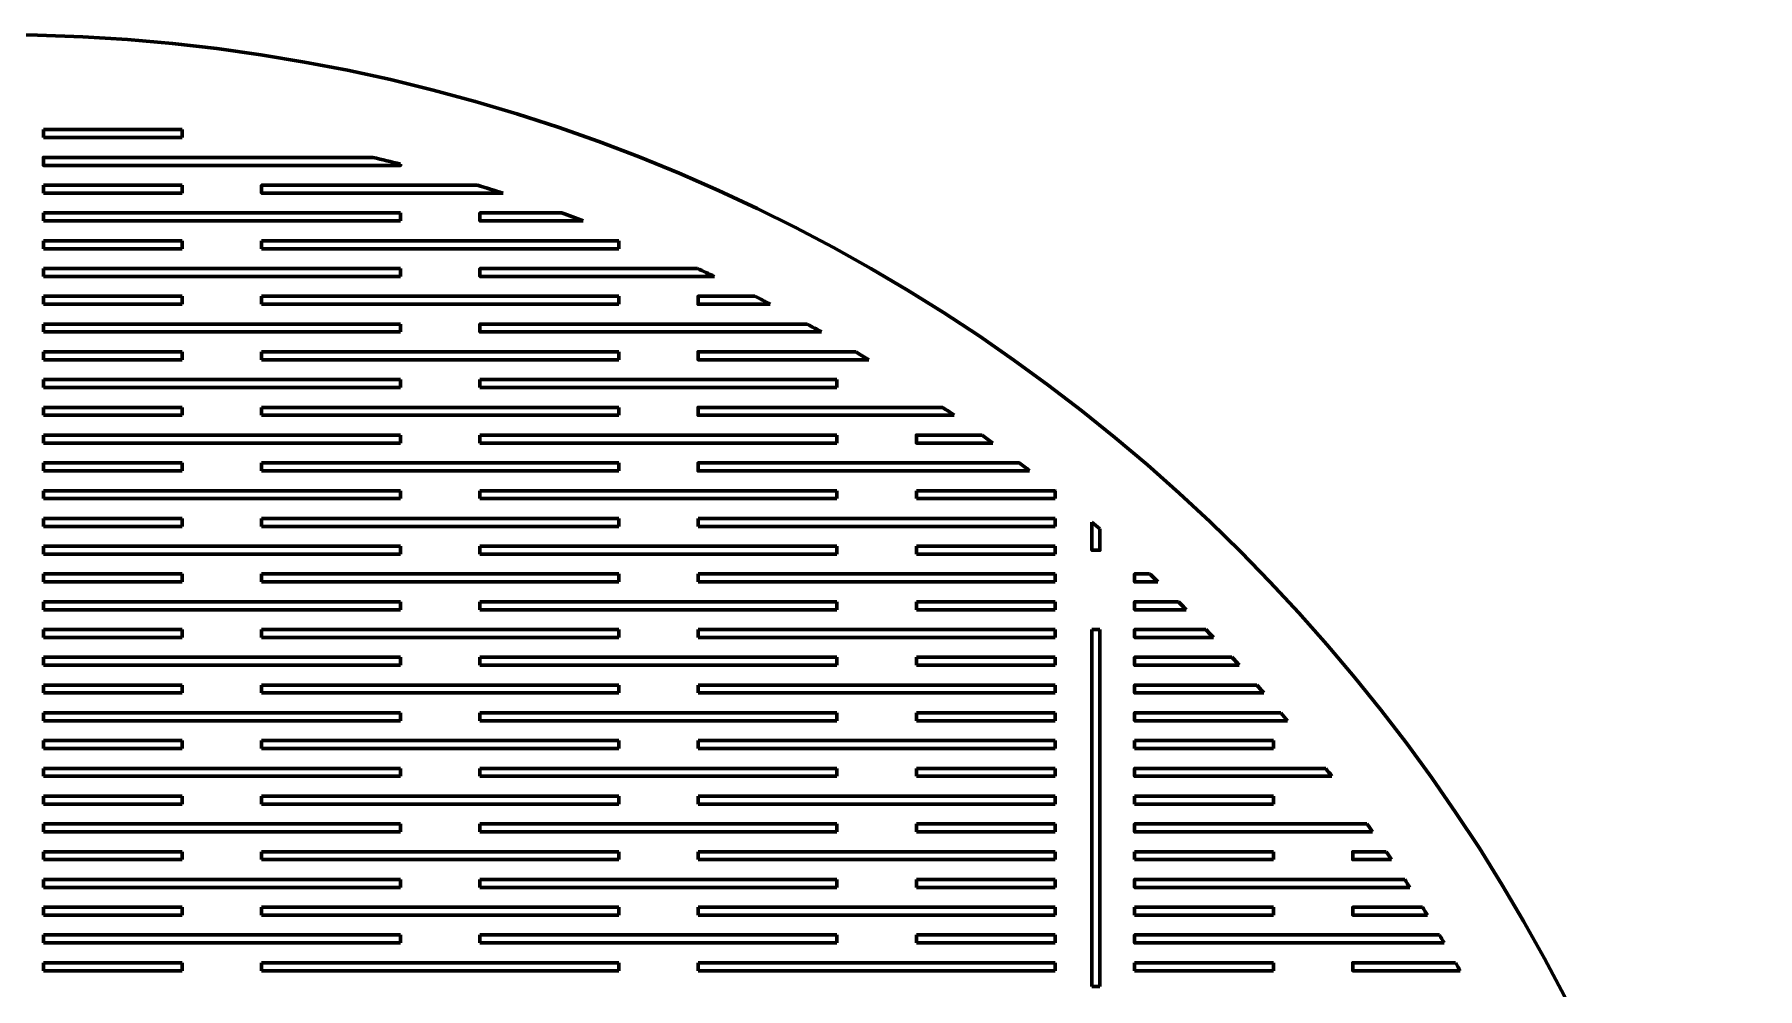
# Model space of a CAD drawing. Header units: millimetres. Extents: x -222 to 222, y -222 to 222.
# Drawn here: x 5.4 to 222.5, y 102.2 to 222.5 of the extents above; entities that cross this region are included whole.
import ezdxf

# ---------------------------------------------------------------- set-up
doc = ezdxf.new("R2010")
doc.units = ezdxf.units.MM
doc.linetypes.add('K5LT_BASIC', pattern=[0])

# ---------------------------------------------------------------- blocks, each defined once
blk = doc.blocks.new('U195')
at = {"color": 150, "linetype": 'K5LT_BASIC', "lineweight": 60, "true_color": 0x0080ff}
for p, q in [((6.5, 209.5), (6.5, 210.5)), ((6.5, 210.5), (24, 210.5)), ((24, 209.5), (6.5, 209.5)), ((24, 210.5), (24, 209.5))]:
    blk.add_line(p, q, dxfattribs=at)
blk = doc.blocks.new('U196')
at = {"color": 150, "linetype": 'K5LT_BASIC', "lineweight": 60, "true_color": 0x0080ff}
for p, q in [((6.5, 202.5), (6.5, 203.5)), ((6.5, 203.5), (24, 203.5)), ((24, 202.5), (6.5, 202.5)), ((24, 203.5), (24, 202.5))]:
    blk.add_line(p, q, dxfattribs=at)
blk = doc.blocks.new('U197')
at = {"color": 150, "linetype": 'K5LT_BASIC', "lineweight": 60, "true_color": 0x0080ff}
for p, q in [((6.5, 200), (6.5, 199)), ((51.5, 200), (6.5, 200)), ((51.5, 199), (51.5, 200)), ((6.5, 199), (51.5, 199))]:
    blk.add_line(p, q, dxfattribs=at)
blk = doc.blocks.new('U198')
at = {"color": 150, "linetype": 'K5LT_BASIC', "lineweight": 60, "true_color": 0x0080ff}
for p, q in [((6.5, 195.5), (6.5, 196.5)), ((6.5, 196.5), (24, 196.5)), ((24, 195.5), (6.5, 195.5)), ((24, 196.5), (24, 195.5))]:
    blk.add_line(p, q, dxfattribs=at)
blk = doc.blocks.new('U199')
at = {"color": 150, "linetype": 'K5LT_BASIC', "lineweight": 60, "true_color": 0x0080ff}
for p, q in [((34, 196.5), (34, 195.5)), ((79, 196.5), (34, 196.5)), ((34, 195.5), (79, 195.5)), ((79, 195.5), (79, 196.5))]:
    blk.add_line(p, q, dxfattribs=at)
blk = doc.blocks.new('U200')
at = {"color": 150, "linetype": 'K5LT_BASIC', "lineweight": 60, "true_color": 0x0080ff}
for p, q in [((6.5, 193), (6.5, 192)), ((51.5, 193), (6.5, 193)), ((6.5, 192), (51.5, 192)), ((51.5, 192), (51.5, 193))]:
    blk.add_line(p, q, dxfattribs=at)
blk = doc.blocks.new('U201')
at = {"color": 150, "linetype": 'K5LT_BASIC', "lineweight": 60, "true_color": 0x0080ff}
for p, q in [((6.5, 188.5), (6.5, 189.5)), ((6.5, 189.5), (24, 189.5)), ((24, 189.5), (24, 188.5)), ((24, 188.5), (6.5, 188.5))]:
    blk.add_line(p, q, dxfattribs=at)
blk = doc.blocks.new('U202')
at = {"color": 150, "linetype": 'K5LT_BASIC', "lineweight": 60, "true_color": 0x0080ff}
for p, q in [((34, 189.5), (34, 188.5)), ((79, 189.5), (34, 189.5)), ((79, 188.5), (79, 189.5)), ((34, 188.5), (79, 188.5))]:
    blk.add_line(p, q, dxfattribs=at)
blk = doc.blocks.new('U203')
at = {"color": 150, "linetype": 'K5LT_BASIC', "lineweight": 60, "true_color": 0x0080ff}
for p, q in [((6.5, 186), (6.5, 185)), ((51.5, 186), (6.5, 186)), ((6.5, 185), (51.5, 185)), ((51.5, 185), (51.5, 186))]:
    blk.add_line(p, q, dxfattribs=at)
blk = doc.blocks.new('U204')
at = {"color": 150, "linetype": 'K5LT_BASIC', "lineweight": 60, "true_color": 0x0080ff}
for p, q in [((6.5, 181.5), (6.5, 182.5)), ((6.5, 182.5), (24, 182.5)), ((24, 182.5), (24, 181.5)), ((24, 181.5), (6.5, 181.5))]:
    blk.add_line(p, q, dxfattribs=at)
blk = doc.blocks.new('U205')
at = {"color": 150, "linetype": 'K5LT_BASIC', "lineweight": 60, "true_color": 0x0080ff}
for p, q in [((34, 182.5), (34, 181.5)), ((79, 182.5), (34, 182.5)), ((79, 181.5), (79, 182.5)), ((34, 181.5), (79, 181.5))]:
    blk.add_line(p, q, dxfattribs=at)
blk = doc.blocks.new('U206')
at = {"color": 150, "linetype": 'K5LT_BASIC', "lineweight": 60, "true_color": 0x0080ff}
for p, q in [((6.5, 179), (6.5, 178)), ((51.5, 179), (6.5, 179)), ((51.5, 178), (51.5, 179)), ((6.5, 178), (51.5, 178))]:
    blk.add_line(p, q, dxfattribs=at)
blk = doc.blocks.new('U207')
at = {"color": 150, "linetype": 'K5LT_BASIC', "lineweight": 60, "true_color": 0x0080ff}
for p, q in [((6.5, 174.5), (6.5, 175.5)), ((6.5, 175.5), (24, 175.5)), ((24, 174.5), (6.5, 174.5)), ((24, 175.5), (24, 174.5))]:
    blk.add_line(p, q, dxfattribs=at)
blk = doc.blocks.new('U208')
at = {"color": 150, "linetype": 'K5LT_BASIC', "lineweight": 60, "true_color": 0x0080ff}
for p, q in [((34, 175.5), (34, 174.5)), ((79, 175.5), (34, 175.5)), ((34, 174.5), (79, 174.5)), ((79, 174.5), (79, 175.5))]:
    blk.add_line(p, q, dxfattribs=at)
blk = doc.blocks.new('U209')
at = {"color": 150, "linetype": 'K5LT_BASIC', "lineweight": 60, "true_color": 0x0080ff}
for p, q in [((61.5, 179), (61.5, 178)), ((106.5, 179), (61.5, 179)), ((106.5, 178), (106.5, 179)), ((61.5, 178), (106.5, 178))]:
    blk.add_line(p, q, dxfattribs=at)
blk = doc.blocks.new('U210')
at = {"color": 150, "linetype": 'K5LT_BASIC', "lineweight": 60, "true_color": 0x0080ff}
for p, q in [((6.5, 172), (6.5, 171)), ((51.5, 172), (6.5, 172)), ((51.5, 171), (51.5, 172)), ((6.5, 171), (51.5, 171))]:
    blk.add_line(p, q, dxfattribs=at)
blk = doc.blocks.new('U211')
at = {"color": 150, "linetype": 'K5LT_BASIC', "lineweight": 60, "true_color": 0x0080ff}
for p, q in [((6.5, 167.5), (6.5, 168.5)), ((6.5, 168.5), (24, 168.5)), ((24, 167.5), (6.5, 167.5)), ((24, 168.5), (24, 167.5))]:
    blk.add_line(p, q, dxfattribs=at)
blk = doc.blocks.new('U212')
at = {"color": 150, "linetype": 'K5LT_BASIC', "lineweight": 60, "true_color": 0x0080ff}
for p, q in [((34, 168.5), (34, 167.5)), ((79, 168.5), (34, 168.5)), ((34, 167.5), (79, 167.5)), ((79, 167.5), (79, 168.5))]:
    blk.add_line(p, q, dxfattribs=at)
blk = doc.blocks.new('U213')
at = {"color": 150, "linetype": 'K5LT_BASIC', "lineweight": 60, "true_color": 0x0080ff}
for p, q in [((61.5, 172), (61.5, 171)), ((106.5, 172), (61.5, 172)), ((106.5, 171), (106.5, 172)), ((61.5, 171), (106.5, 171))]:
    blk.add_line(p, q, dxfattribs=at)
blk = doc.blocks.new('U214')
at = {"color": 150, "linetype": 'K5LT_BASIC', "lineweight": 60, "true_color": 0x0080ff}
for p, q in [((6.5, 165), (6.5, 164)), ((51.5, 165), (6.5, 165)), ((6.5, 164), (51.5, 164)), ((51.5, 164), (51.5, 165))]:
    blk.add_line(p, q, dxfattribs=at)
blk = doc.blocks.new('U215')
at = {"color": 150, "linetype": 'K5LT_BASIC', "lineweight": 60, "true_color": 0x0080ff}
for p, q in [((6.5, 160.5), (6.5, 161.5)), ((6.5, 161.5), (24, 161.5)), ((24, 161.5), (24, 160.5)), ((24, 160.5), (6.5, 160.5))]:
    blk.add_line(p, q, dxfattribs=at)
blk = doc.blocks.new('U216')
at = {"color": 150, "linetype": 'K5LT_BASIC', "lineweight": 60, "true_color": 0x0080ff}
for p, q in [((34, 161.5), (34, 160.5)), ((79, 161.5), (34, 161.5)), ((79, 160.5), (79, 161.5)), ((34, 160.5), (79, 160.5))]:
    blk.add_line(p, q, dxfattribs=at)
blk = doc.blocks.new('U217')
at = {"color": 150, "linetype": 'K5LT_BASIC', "lineweight": 60, "true_color": 0x0080ff}
for p, q in [((61.5, 165), (61.5, 164)), ((106.5, 165), (61.5, 165)), ((61.5, 164), (106.5, 164)), ((106.5, 164), (106.5, 165))]:
    blk.add_line(p, q, dxfattribs=at)
blk = doc.blocks.new('U218')
at = {"color": 150, "linetype": 'K5LT_BASIC', "lineweight": 60, "true_color": 0x0080ff}
for p, q in [((116.5, 164), (116.5, 165)), ((116.5, 165), (134, 165)), ((134, 164), (116.5, 164)), ((134, 165), (134, 164))]:
    blk.add_line(p, q, dxfattribs=at)
blk = doc.blocks.new('U219')
at = {"color": 150, "linetype": 'K5LT_BASIC', "lineweight": 60, "true_color": 0x0080ff}
for p, q in [((89, 161.5), (89, 160.5)), ((134, 161.5), (89, 161.5)), ((134, 160.5), (134, 161.5)), ((89, 160.5), (134, 160.5))]:
    blk.add_line(p, q, dxfattribs=at)
blk = doc.blocks.new('U220')
at = {"color": 150, "linetype": 'K5LT_BASIC', "lineweight": 60, "true_color": 0x0080ff}
for p, q in [((6.5, 158), (6.5, 157)), ((51.5, 158), (6.5, 158)), ((6.5, 157), (51.5, 157)), ((51.5, 157), (51.5, 158))]:
    blk.add_line(p, q, dxfattribs=at)
blk = doc.blocks.new('U221')
at = {"color": 150, "linetype": 'K5LT_BASIC', "lineweight": 60, "true_color": 0x0080ff}
for p, q in [((6.5, 153.5), (6.5, 154.5)), ((6.5, 154.5), (24, 154.5)), ((24, 154.5), (24, 153.5)), ((24, 153.5), (6.5, 153.5))]:
    blk.add_line(p, q, dxfattribs=at)
blk = doc.blocks.new('U222')
at = {"color": 150, "linetype": 'K5LT_BASIC', "lineweight": 60, "true_color": 0x0080ff}
for p, q in [((34, 154.5), (34, 153.5)), ((79, 154.5), (34, 154.5)), ((79, 153.5), (79, 154.5)), ((34, 153.5), (79, 153.5))]:
    blk.add_line(p, q, dxfattribs=at)
blk = doc.blocks.new('U223')
at = {"color": 150, "linetype": 'K5LT_BASIC', "lineweight": 60, "true_color": 0x0080ff}
for p, q in [((61.5, 158), (61.5, 157)), ((106.5, 158), (61.5, 158)), ((61.5, 157), (106.5, 157)), ((106.5, 157), (106.5, 158))]:
    blk.add_line(p, q, dxfattribs=at)
blk = doc.blocks.new('U224')
at = {"color": 150, "linetype": 'K5LT_BASIC', "lineweight": 60, "true_color": 0x0080ff}
for p, q in [((116.5, 157), (116.5, 158)), ((116.5, 158), (134, 158)), ((134, 157), (116.5, 157)), ((134, 158), (134, 157))]:
    blk.add_line(p, q, dxfattribs=at)
blk = doc.blocks.new('U225')
at = {"color": 150, "linetype": 'K5LT_BASIC', "lineweight": 60, "true_color": 0x0080ff}
for p, q in [((89, 154.5), (89, 153.5)), ((134, 154.5), (89, 154.5)), ((134, 153.5), (134, 154.5)), ((89, 153.5), (134, 153.5))]:
    blk.add_line(p, q, dxfattribs=at)
blk = doc.blocks.new('U226')
at = {"color": 150, "linetype": 'K5LT_BASIC', "lineweight": 60, "true_color": 0x0080ff}
for p, q in [((6.5, 151), (6.5, 150)), ((51.5, 151), (6.5, 151)), ((6.5, 150), (51.5, 150)), ((51.5, 150), (51.5, 151))]:
    blk.add_line(p, q, dxfattribs=at)
blk = doc.blocks.new('U227')
at = {"color": 150, "linetype": 'K5LT_BASIC', "lineweight": 60, "true_color": 0x0080ff}
for p, q in [((6.5, 146.5), (6.5, 147.5)), ((6.5, 147.5), (24, 147.5)), ((24, 146.5), (6.5, 146.5)), ((24, 147.5), (24, 146.5))]:
    blk.add_line(p, q, dxfattribs=at)
blk = doc.blocks.new('U228')
at = {"color": 150, "linetype": 'K5LT_BASIC', "lineweight": 60, "true_color": 0x0080ff}
for p, q in [((34, 147.5), (34, 146.5)), ((79, 147.5), (34, 147.5)), ((34, 146.5), (79, 146.5)), ((79, 146.5), (79, 147.5))]:
    blk.add_line(p, q, dxfattribs=at)
blk = doc.blocks.new('U229')
at = {"color": 150, "linetype": 'K5LT_BASIC', "lineweight": 60, "true_color": 0x0080ff}
for p, q in [((61.5, 151), (61.5, 150)), ((106.5, 151), (61.5, 151)), ((61.5, 150), (106.5, 150)), ((106.5, 150), (106.5, 151))]:
    blk.add_line(p, q, dxfattribs=at)
blk = doc.blocks.new('U230')
at = {"color": 150, "linetype": 'K5LT_BASIC', "lineweight": 60, "true_color": 0x0080ff}
for p, q in [((116.5, 150), (116.5, 151)), ((116.5, 151), (134, 151)), ((134, 150), (116.5, 150)), ((134, 151), (134, 150))]:
    blk.add_line(p, q, dxfattribs=at)
blk = doc.blocks.new('U231')
at = {"color": 150, "linetype": 'K5LT_BASIC', "lineweight": 60, "true_color": 0x0080ff}
for p, q in [((89, 147.5), (89, 146.5)), ((134, 147.5), (89, 147.5)), ((89, 146.5), (134, 146.5)), ((134, 146.5), (134, 147.5))]:
    blk.add_line(p, q, dxfattribs=at)
blk = doc.blocks.new('U232')
at = {"color": 150, "linetype": 'K5LT_BASIC', "lineweight": 60, "true_color": 0x0080ff}
for p, q in [((6.5, 144), (6.5, 143)), ((51.5, 144), (6.5, 144)), ((51.5, 143), (51.5, 144)), ((6.5, 143), (51.5, 143))]:
    blk.add_line(p, q, dxfattribs=at)
blk = doc.blocks.new('U233')
at = {"color": 150, "linetype": 'K5LT_BASIC', "lineweight": 60, "true_color": 0x0080ff}
for p, q in [((6.5, 139.5), (6.5, 140.5)), ((6.5, 140.5), (24, 140.5)), ((24, 139.5), (6.5, 139.5)), ((24, 140.5), (24, 139.5))]:
    blk.add_line(p, q, dxfattribs=at)
blk = doc.blocks.new('U234')
at = {"color": 150, "linetype": 'K5LT_BASIC', "lineweight": 60, "true_color": 0x0080ff}
for p, q in [((34, 140.5), (34, 139.5)), ((79, 140.5), (34, 140.5)), ((34, 139.5), (79, 139.5)), ((79, 139.5), (79, 140.5))]:
    blk.add_line(p, q, dxfattribs=at)
blk = doc.blocks.new('U235')
at = {"color": 150, "linetype": 'K5LT_BASIC', "lineweight": 60, "true_color": 0x0080ff}
for p, q in [((61.5, 144), (61.5, 143)), ((106.5, 144), (61.5, 144)), ((106.5, 143), (106.5, 144)), ((61.5, 143), (106.5, 143))]:
    blk.add_line(p, q, dxfattribs=at)
blk = doc.blocks.new('U236')
at = {"color": 150, "linetype": 'K5LT_BASIC', "lineweight": 60, "true_color": 0x0080ff}
for p, q in [((116.5, 143), (116.5, 144)), ((116.5, 144), (134, 144)), ((134, 144), (134, 143)), ((134, 143), (116.5, 143))]:
    blk.add_line(p, q, dxfattribs=at)
blk = doc.blocks.new('U237')
at = {"color": 150, "linetype": 'K5LT_BASIC', "lineweight": 60, "true_color": 0x0080ff}
for p, q in [((89, 140.5), (89, 139.5)), ((134, 140.5), (89, 140.5)), ((89, 139.5), (134, 139.5)), ((134, 139.5), (134, 140.5))]:
    blk.add_line(p, q, dxfattribs=at)
blk = doc.blocks.new('U238')
at = {"color": 150, "linetype": 'K5LT_BASIC', "lineweight": 60, "true_color": 0x0080ff}
for p, q in [((6.5, 137), (6.5, 136)), ((51.5, 137), (6.5, 137)), ((51.5, 136), (51.5, 137)), ((6.5, 136), (51.5, 136))]:
    blk.add_line(p, q, dxfattribs=at)
blk = doc.blocks.new('U239')
at = {"color": 150, "linetype": 'K5LT_BASIC', "lineweight": 60, "true_color": 0x0080ff}
for p, q in [((6.5, 132.5), (6.5, 133.5)), ((6.5, 133.5), (24, 133.5)), ((24, 132.5), (6.5, 132.5)), ((24, 133.5), (24, 132.5))]:
    blk.add_line(p, q, dxfattribs=at)
blk = doc.blocks.new('U240')
at = {"color": 150, "linetype": 'K5LT_BASIC', "lineweight": 60, "true_color": 0x0080ff}
for p, q in [((34, 133.5), (34, 132.5)), ((79, 133.5), (34, 133.5)), ((34, 132.5), (79, 132.5)), ((79, 132.5), (79, 133.5))]:
    blk.add_line(p, q, dxfattribs=at)
blk = doc.blocks.new('U241')
at = {"color": 150, "linetype": 'K5LT_BASIC', "lineweight": 60, "true_color": 0x0080ff}
for p, q in [((61.5, 137), (61.5, 136)), ((106.5, 137), (61.5, 137)), ((106.5, 136), (106.5, 137)), ((61.5, 136), (106.5, 136))]:
    blk.add_line(p, q, dxfattribs=at)
blk = doc.blocks.new('U242')
at = {"color": 150, "linetype": 'K5LT_BASIC', "lineweight": 60, "true_color": 0x0080ff}
for p, q in [((116.5, 136), (116.5, 137)), ((116.5, 137), (134, 137)), ((134, 137), (134, 136)), ((134, 136), (116.5, 136))]:
    blk.add_line(p, q, dxfattribs=at)
blk = doc.blocks.new('U243')
at = {"color": 150, "linetype": 'K5LT_BASIC', "lineweight": 60, "true_color": 0x0080ff}
for p, q in [((89, 133.5), (89, 132.5)), ((134, 133.5), (89, 133.5)), ((89, 132.5), (134, 132.5)), ((134, 132.5), (134, 133.5))]:
    blk.add_line(p, q, dxfattribs=at)
blk = doc.blocks.new('U244')
at = {"color": 150, "linetype": 'K5LT_BASIC', "lineweight": 60, "true_color": 0x0080ff}
for p, q in [((6.5, 130), (6.5, 129)), ((51.5, 130), (6.5, 130)), ((6.5, 129), (51.5, 129)), ((51.5, 129), (51.5, 130))]:
    blk.add_line(p, q, dxfattribs=at)
blk = doc.blocks.new('U245')
at = {"color": 150, "linetype": 'K5LT_BASIC', "lineweight": 60, "true_color": 0x0080ff}
for p, q in [((6.5, 125.5), (6.5, 126.5)), ((6.5, 126.5), (24, 126.5)), ((24, 126.5), (24, 125.5)), ((24, 125.5), (6.5, 125.5))]:
    blk.add_line(p, q, dxfattribs=at)
blk = doc.blocks.new('U246')
at = {"color": 150, "linetype": 'K5LT_BASIC', "lineweight": 60, "true_color": 0x0080ff}
for p, q in [((34, 126.5), (34, 125.5)), ((79, 126.5), (34, 126.5)), ((79, 125.5), (79, 126.5)), ((34, 125.5), (79, 125.5))]:
    blk.add_line(p, q, dxfattribs=at)
blk = doc.blocks.new('U247')
at = {"color": 150, "linetype": 'K5LT_BASIC', "lineweight": 60, "true_color": 0x0080ff}
for p, q in [((61.5, 130), (61.5, 129)), ((106.5, 130), (61.5, 130)), ((61.5, 129), (106.5, 129)), ((106.5, 129), (106.5, 130))]:
    blk.add_line(p, q, dxfattribs=at)
blk = doc.blocks.new('U248')
at = {"color": 150, "linetype": 'K5LT_BASIC', "lineweight": 60, "true_color": 0x0080ff}
for p, q in [((116.5, 129), (116.5, 130)), ((116.5, 130), (134, 130)), ((134, 129), (116.5, 129)), ((134, 130), (134, 129))]:
    blk.add_line(p, q, dxfattribs=at)
blk = doc.blocks.new('U249')
at = {"color": 150, "linetype": 'K5LT_BASIC', "lineweight": 60, "true_color": 0x0080ff}
for p, q in [((89, 126.5), (89, 125.5)), ((134, 126.5), (89, 126.5)), ((134, 125.5), (134, 126.5)), ((89, 125.5), (134, 125.5))]:
    blk.add_line(p, q, dxfattribs=at)
blk = doc.blocks.new('U250')
at = {"color": 150, "linetype": 'K5LT_BASIC', "lineweight": 60, "true_color": 0x0080ff}
for p, q in [((6.5, 123), (6.5, 122)), ((51.5, 123), (6.5, 123)), ((6.5, 122), (51.5, 122)), ((51.5, 122), (51.5, 123))]:
    blk.add_line(p, q, dxfattribs=at)
blk = doc.blocks.new('U251')
at = {"color": 150, "linetype": 'K5LT_BASIC', "lineweight": 60, "true_color": 0x0080ff}
for p, q in [((6.5, 118.5), (6.5, 119.5)), ((6.5, 119.5), (24, 119.5)), ((24, 119.5), (24, 118.5)), ((24, 118.5), (6.5, 118.5))]:
    blk.add_line(p, q, dxfattribs=at)
blk = doc.blocks.new('U252')
at = {"color": 150, "linetype": 'K5LT_BASIC', "lineweight": 60, "true_color": 0x0080ff}
for p, q in [((34, 119.5), (34, 118.5)), ((79, 119.5), (34, 119.5)), ((79, 118.5), (79, 119.5)), ((34, 118.5), (79, 118.5))]:
    blk.add_line(p, q, dxfattribs=at)
blk = doc.blocks.new('U253')
at = {"color": 150, "linetype": 'K5LT_BASIC', "lineweight": 60, "true_color": 0x0080ff}
for p, q in [((61.5, 123), (61.5, 122)), ((106.5, 123), (61.5, 123)), ((61.5, 122), (106.5, 122)), ((106.5, 122), (106.5, 123))]:
    blk.add_line(p, q, dxfattribs=at)
blk = doc.blocks.new('U254')
at = {"color": 150, "linetype": 'K5LT_BASIC', "lineweight": 60, "true_color": 0x0080ff}
for p, q in [((116.5, 122), (116.5, 123)), ((116.5, 123), (134, 123)), ((134, 122), (116.5, 122)), ((134, 123), (134, 122))]:
    blk.add_line(p, q, dxfattribs=at)
blk = doc.blocks.new('U255')
at = {"color": 150, "linetype": 'K5LT_BASIC', "lineweight": 60, "true_color": 0x0080ff}
for p, q in [((89, 119.5), (89, 118.5)), ((134, 119.5), (89, 119.5)), ((134, 118.5), (134, 119.5)), ((89, 118.5), (134, 118.5))]:
    blk.add_line(p, q, dxfattribs=at)
blk = doc.blocks.new('U256')
at = {"color": 150, "linetype": 'K5LT_BASIC', "lineweight": 60, "true_color": 0x0080ff}
for p, q in [((6.5, 116), (6.5, 115)), ((51.5, 116), (6.5, 116)), ((51.5, 115), (51.5, 116)), ((6.5, 115), (51.5, 115))]:
    blk.add_line(p, q, dxfattribs=at)
blk = doc.blocks.new('U257')
at = {"color": 150, "linetype": 'K5LT_BASIC', "lineweight": 60, "true_color": 0x0080ff}
for p, q in [((6.5, 111.5), (6.5, 112.5)), ((6.5, 112.5), (24, 112.5)), ((24, 111.5), (6.5, 111.5)), ((24, 112.5), (24, 111.5))]:
    blk.add_line(p, q, dxfattribs=at)
blk = doc.blocks.new('U258')
at = {"color": 150, "linetype": 'K5LT_BASIC', "lineweight": 60, "true_color": 0x0080ff}
for p, q in [((34, 112.5), (34, 111.5)), ((79, 112.5), (34, 112.5)), ((34, 111.5), (79, 111.5)), ((79, 111.5), (79, 112.5))]:
    blk.add_line(p, q, dxfattribs=at)
blk = doc.blocks.new('U259')
at = {"color": 150, "linetype": 'K5LT_BASIC', "lineweight": 60, "true_color": 0x0080ff}
for p, q in [((61.5, 116), (61.5, 115)), ((106.5, 116), (61.5, 116)), ((106.5, 115), (106.5, 116)), ((61.5, 115), (106.5, 115))]:
    blk.add_line(p, q, dxfattribs=at)
blk = doc.blocks.new('U260')
at = {"color": 150, "linetype": 'K5LT_BASIC', "lineweight": 60, "true_color": 0x0080ff}
for p, q in [((116.5, 115), (116.5, 116)), ((116.5, 116), (134, 116)), ((134, 116), (134, 115)), ((134, 115), (116.5, 115))]:
    blk.add_line(p, q, dxfattribs=at)
blk = doc.blocks.new('U261')
at = {"color": 150, "linetype": 'K5LT_BASIC', "lineweight": 60, "true_color": 0x0080ff}
for p, q in [((89, 112.5), (89, 111.5)), ((134, 112.5), (89, 112.5)), ((89, 111.5), (134, 111.5)), ((134, 111.5), (134, 112.5))]:
    blk.add_line(p, q, dxfattribs=at)
blk = doc.blocks.new('U262')
at = {"color": 150, "linetype": 'K5LT_BASIC', "lineweight": 60, "true_color": 0x0080ff}
for p, q in [((6.5, 109), (6.5, 108)), ((51.5, 109), (6.5, 109)), ((51.5, 108), (51.5, 109)), ((6.5, 108), (51.5, 108))]:
    blk.add_line(p, q, dxfattribs=at)
blk = doc.blocks.new('U263')
at = {"color": 150, "linetype": 'K5LT_BASIC', "lineweight": 60, "true_color": 0x0080ff}
for p, q in [((6.5, 104.5), (6.5, 105.5)), ((6.5, 105.5), (24, 105.5)), ((24, 104.5), (6.5, 104.5)), ((24, 105.5), (24, 104.5))]:
    blk.add_line(p, q, dxfattribs=at)
blk = doc.blocks.new('U264')
at = {"color": 150, "linetype": 'K5LT_BASIC', "lineweight": 60, "true_color": 0x0080ff}
for p, q in [((34, 105.5), (34, 104.5)), ((79, 105.5), (34, 105.5)), ((34, 104.5), (79, 104.5)), ((79, 104.5), (79, 105.5))]:
    blk.add_line(p, q, dxfattribs=at)
blk = doc.blocks.new('U265')
at = {"color": 150, "linetype": 'K5LT_BASIC', "lineweight": 60, "true_color": 0x0080ff}
for p, q in [((61.5, 109), (61.5, 108)), ((106.5, 109), (61.5, 109)), ((106.5, 108), (106.5, 109)), ((61.5, 108), (106.5, 108))]:
    blk.add_line(p, q, dxfattribs=at)
blk = doc.blocks.new('U266')
at = {"color": 150, "linetype": 'K5LT_BASIC', "lineweight": 60, "true_color": 0x0080ff}
for p, q in [((116.5, 108), (116.5, 109)), ((116.5, 109), (134, 109)), ((134, 109), (134, 108)), ((134, 108), (116.5, 108))]:
    blk.add_line(p, q, dxfattribs=at)
blk = doc.blocks.new('U267')
at = {"color": 150, "linetype": 'K5LT_BASIC', "lineweight": 60, "true_color": 0x0080ff}
for p, q in [((89, 105.5), (89, 104.5)), ((134, 105.5), (89, 105.5)), ((89, 104.5), (134, 104.5)), ((134, 104.5), (134, 105.5))]:
    blk.add_line(p, q, dxfattribs=at)
blk = doc.blocks.new('U352')
at = {"color": 150, "linetype": 'K5LT_BASIC', "lineweight": 60, "true_color": 0x0080ff}
for p, q in [((144, 132.5), (144, 133.5)), ((144, 133.5), (161.5, 133.5)), ((161.5, 132.5), (144, 132.5)), ((161.5, 133.5), (161.5, 132.5))]:
    blk.add_line(p, q, dxfattribs=at)
blk = doc.blocks.new('U353')
at = {"color": 150, "linetype": 'K5LT_BASIC', "lineweight": 60, "true_color": 0x0080ff}
for p, q in [((144, 125.5), (144, 126.5)), ((144, 126.5), (161.5, 126.5)), ((161.5, 126.5), (161.5, 125.5)), ((161.5, 125.5), (144, 125.5))]:
    blk.add_line(p, q, dxfattribs=at)
blk = doc.blocks.new('U354')
at = {"color": 150, "linetype": 'K5LT_BASIC', "lineweight": 60, "true_color": 0x0080ff}
for p, q in [((144, 118.5), (144, 119.5)), ((144, 119.5), (161.5, 119.5)), ((161.5, 119.5), (161.5, 118.5)), ((161.5, 118.5), (144, 118.5))]:
    blk.add_line(p, q, dxfattribs=at)
blk = doc.blocks.new('U355')
at = {"color": 150, "linetype": 'K5LT_BASIC', "lineweight": 60, "true_color": 0x0080ff}
for p, q in [((144, 111.5), (144, 112.5)), ((144, 112.5), (161.5, 112.5)), ((161.5, 111.5), (144, 111.5)), ((161.5, 112.5), (161.5, 111.5))]:
    blk.add_line(p, q, dxfattribs=at)
blk = doc.blocks.new('U356')
at = {"color": 150, "linetype": 'K5LT_BASIC', "lineweight": 60, "true_color": 0x0080ff}
for p, q in [((144, 104.5), (144, 105.5)), ((144, 105.5), (161.5, 105.5)), ((161.5, 104.5), (144, 104.5)), ((161.5, 105.5), (161.5, 104.5))]:
    blk.add_line(p, q, dxfattribs=at)
blk = doc.blocks.new('U384')
at = {"color": 150, "linetype": 'K5LT_BASIC', "lineweight": 60, "true_color": 0x0080ff}
for p, q in [((139.63, 147.5), (138.63, 147.5)), ((138.63, 147.5), (138.63, 102.5)), ((139.63, 102.5), (139.63, 147.5)), ((138.63, 102.5), (139.63, 102.5))]:
    blk.add_line(p, q, dxfattribs=at)
blk = doc.blocks.new('U194')
at = {"color": 150, "linetype": 'K5LT_BASIC', "lineweight": 60, "true_color": 0x0080ff}
for p, q in [((24, 210.5), (24, 209.5)), ((51.5, 206), (29, 206)), ((24, 203.5), (24, 202.5)), ((34, 203.5), (34, 202.5)), ((51.5, 199), (29, 199)), ((24, 196.5), (24, 195.5)), ((34, 196.5), (34, 195.5)), ((51.5, 192), (29, 192)), ((24, 189.5), (24, 188.5)), ((34, 189.5), (34, 188.5)), ((51.5, 185), (29, 185)), ((24, 182.5), (24, 181.5)), ((34, 182.5), (34, 181.5)), ((51.5, 178), (29, 178)), ((24, 175.5), (24, 174.5)), ((34, 175.5), (34, 174.5)), ((51.5, 171), (29, 171)), ((24, 168.5), (24, 167.5)), ((34, 168.5), (34, 167.5)), ((51.5, 164), (29, 164)), ((24, 161.5), (24, 160.5)), ((34, 161.5), (34, 160.5)), ((51.5, 157), (29, 157)), ((24, 154.5), (24, 153.5)), ((34, 154.5), (34, 153.5)), ((51.5, 150), (29, 150)), ((24, 147.5), (24, 146.5)), ((34, 147.5), (34, 146.5)), ((51.5, 143), (29, 143)), ((24, 140.5), (24, 139.5)), ((34, 140.5), (34, 139.5)), ((51.5, 136), (29, 136)), ((24, 133.5), (24, 132.5)), ((34, 133.5), (34, 132.5)), ((161.5, 133.5), (161.5, 132.5)), ((51.5, 129), (29, 129)), ((168.86, 129), (166.5, 129)), ((24, 126.5), (24, 125.5)), ((34, 126.5), (34, 125.5)), ((161.5, 126.5), (161.5, 125.5)), ((51.5, 122), (29, 122)), ((173.99, 122), (166.5, 122)), ((24, 119.5), (24, 118.5)), ((34, 119.5), (34, 118.5)), ((161.5, 119.5), (161.5, 118.5)), ((171.5, 119.5), (171.5, 118.5)), ((51.5, 115), (29, 115)), ((178.69, 115), (166.5, 115)), ((24, 112.5), (24, 111.5)), ((34, 112.5), (34, 111.5)), ((161.5, 112.5), (161.5, 111.5)), ((171.5, 112.5), (171.5, 111.5)), ((51.5, 108), (29, 108)), ((183.01, 108), (166.5, 108)), ((24, 105.5), (24, 104.5)), ((34, 105.5), (34, 104.5)), ((161.5, 105.5), (161.5, 104.5)), ((171.5, 105.5), (171.5, 104.5))]:
    blk.add_line(p, q, dxfattribs=at)
for points in [[(48.03, 207), (6.5, 207), (6.5, 206), (51.5, 206), (51.5, 206.16)], [(61.19, 203.5), (34, 203.5), (34, 202.5), (64.42, 202.5)], [(71.81, 200), (61.5, 200), (61.5, 199), (74.53, 199)], [(88.92, 193), (61.5, 193), (61.5, 192), (91.06, 192)], [(96.16, 189.5), (89, 189.5), (89, 188.5), (98.1, 188.5)], [(102.76, 186), (61.5, 186), (61.5, 185), (104.55, 185)], [(108.86, 182.5), (89, 182.5), (89, 181.5), (110.52, 181.5)], [(119.82, 175.5), (89, 175.5), (89, 174.5), (121.27, 174.5)], [(126.16, 171), (116.5, 171), (116.5, 172), (124.79, 172)], [(129.48, 168.5), (89, 168.5), (89, 167.5), (130.77, 167.5)], [(138.63, 161.05), (138.63, 157.5), (139.63, 157.5), (139.63, 160.19)], [(146.95, 153.5), (144, 153.5), (144, 154.5), (145.9, 154.5)], [(149.52, 151), (144, 151), (144, 150), (150.52, 150)], [(153.93, 146.5), (144, 146.5), (144, 147.5), (152.97, 147.5)], [(156.27, 144), (144, 144), (144, 143), (157.19, 143)], [(160.3, 139.5), (144, 139.5), (144, 140.5), (159.42, 140.5)], [(162.44, 137), (144, 137), (144, 136), (163.28, 136)], [(168.1, 130), (144, 130), (144, 129), (168.86, 129)], [(173.28, 123), (144, 123), (144, 122), (173.99, 122)], [(175.72, 119.5), (171.5, 119.5), (171.5, 118.5), (176.39, 118.5)], [(178.05, 116), (144, 116), (144, 115), (178.69, 115)], [(180.28, 112.5), (171.5, 112.5), (171.5, 111.5), (180.9, 111.5)], [(182.42, 109), (144, 109), (144, 108), (183.01, 108)], [(184.46, 105.5), (171.5, 105.5), (171.5, 104.5), (185.03, 104.5)]]:
    blk.add_lwpolyline(points, dxfattribs=at)
for name in ['U195', 'U196', 'U197', 'U198', 'U199', 'U200', 'U201', 'U202', 'U203', 'U204', 'U205', 'U206', 'U209', 'U207', 'U208', 'U210', 'U213', 'U211', 'U212', 'U214', 'U217', 'U218', 'U215', 'U216', 'U219', 'U220', 'U223', 'U224', 'U221', 'U222', 'U225', 'U226', 'U229', 'U230', 'U227', 'U228', 'U231', 'U384', 'U232', 'U235', 'U236', 'U233', 'U234', 'U237', 'U238', 'U241', 'U242', 'U239', 'U240', 'U243', 'U352', 'U244', 'U247', 'U248', 'U245', 'U246', 'U249', 'U353', 'U250', 'U253', 'U254', 'U251', 'U252', 'U255', 'U354', 'U256', 'U259', 'U260', 'U257', 'U258', 'U261', 'U355', 'U262', 'U265', 'U266', 'U263', 'U264', 'U267', 'U356']:
    blk.add_blockref(name, (0, 0))
blk = doc.blocks.new('U193')
at = {"color": 150, "linetype": 'K5LT_BASIC', "lineweight": 60, "true_color": 0x0080ff}
for start, end in [(75.9745, 76.9359), (72.3528, 73.2651), (69.467, 70.2501), (64.6259, 65.2626), (62.506, 63.0958), (60.5271, 61.0798), (58.6624, 59.1847), (55.2027, 55.6781), (53.5819, 54.0385), (52.0209, 52.4612), (50.9065, 50.9386), (48.9218, 49.2785), (46.2491, 46.6404), (44.9009, 45.2828), (43.5836, 43.9569), (42.2945, 42.66), (41.0313, 41.3897), (39.7918, 40.1436), (37.3771, 37.7172), (35.0379, 35.3678), (33.8932, 34.2187), (32.7638, 33.085), (31.6484, 31.9657), (30.5464, 30.8599), (29.4566, 29.7668)]:
    blk.add_arc((0, 0), 212.5, start, end, dxfattribs=at)
blk.add_blockref('U194', (0, 0))

msp = doc.modelspace()

# ---------------------------------------------------------------- linework, layer by layer
at = {"color": 150, "linetype": 'K5LT_BASIC', "lineweight": 60, "true_color": 0x0080ff}
msp.add_circle((0, 0), 222.5, dxfattribs=at)

# ---------------------------------------------------------------- block references
msp.add_blockref('U193', (0, 0))

doc.saveas('drawing.dxf')
